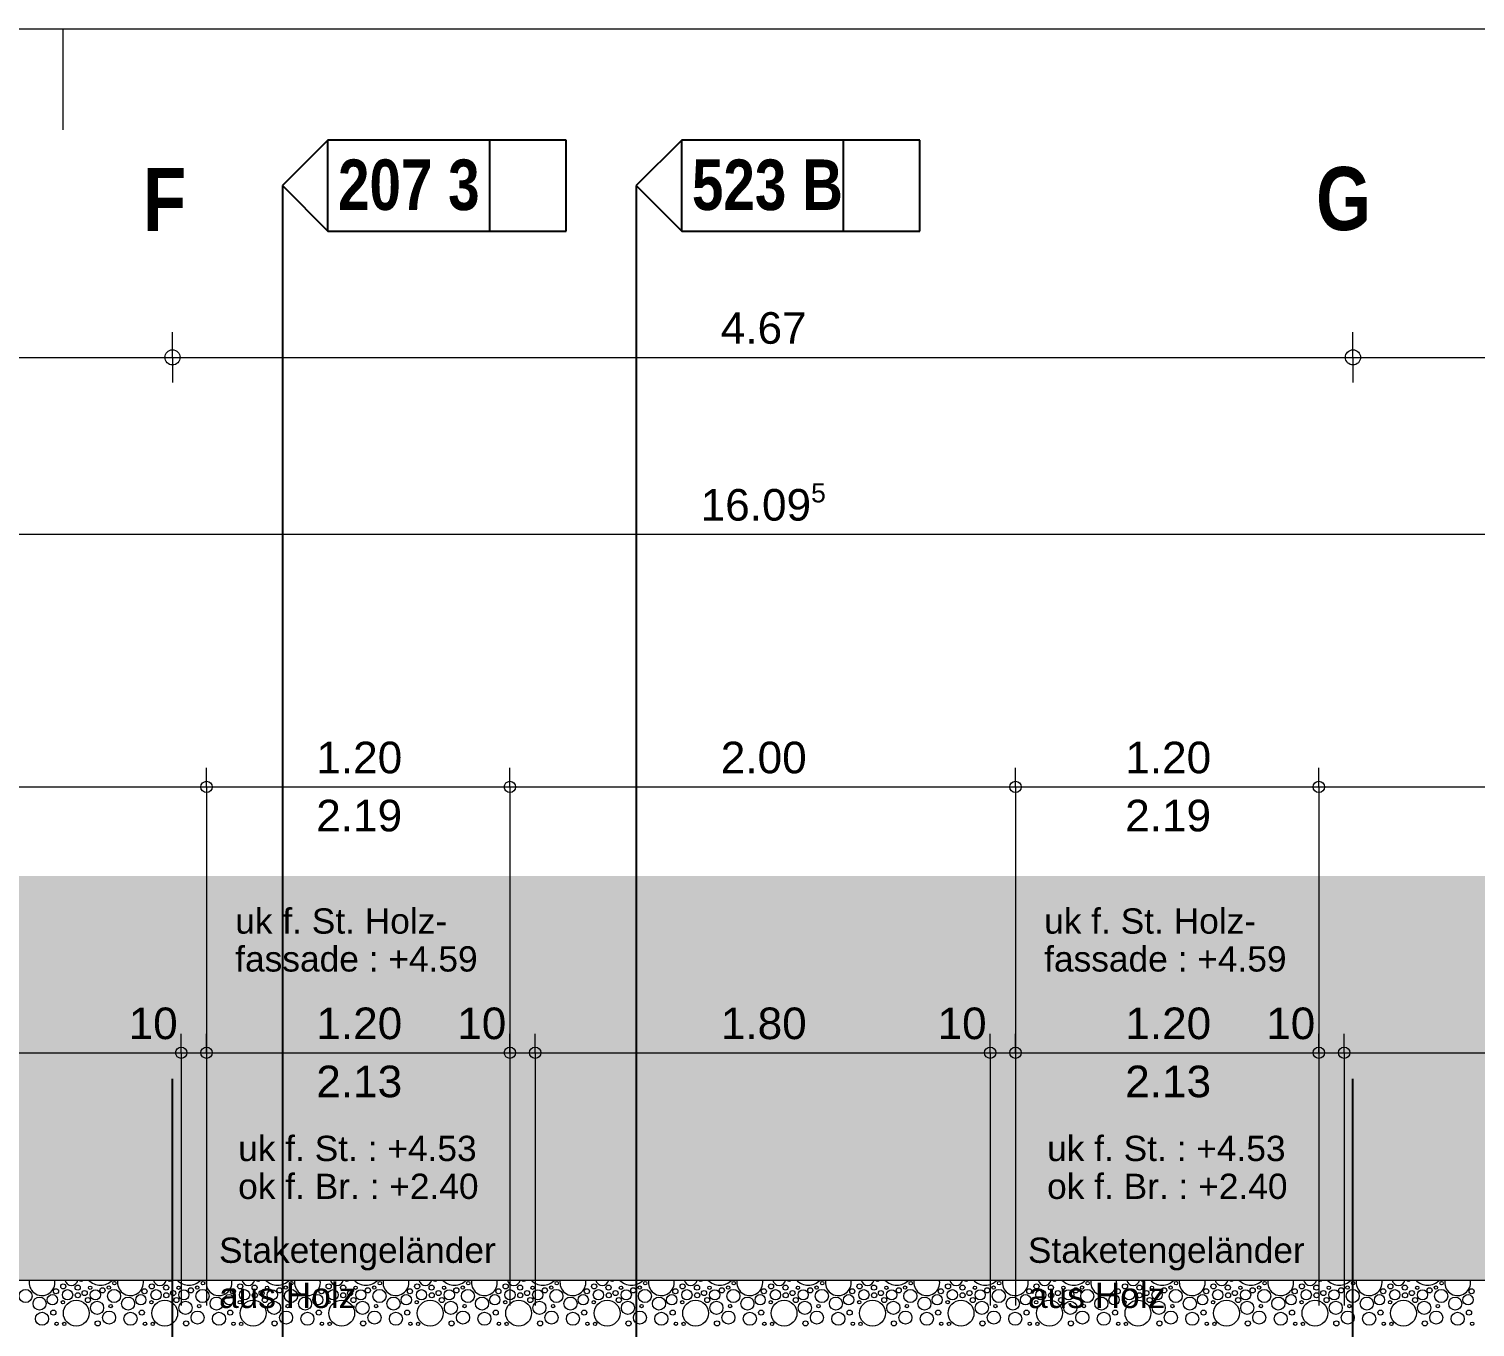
# Model space of a CAD drawing. Header units: metres. Extents: x 0.003 to 0.843, y 0.003 to 0.597.
# Drawn here: x 0.4203 to 0.5347, y 0.4942 to 0.597 of the extents above; entities that cross this region are included whole.
import ezdxf

# ---------------------------------------------------------------- set-up
doc = ezdxf.new("R2010")
doc.units = ezdxf.units.M
for name, pattern in [('AUSGEZOGEN', [0]), ('LINIE_23', [0.0079, 0.004, -0.0013, 0, -0.0013, 0, -0.0013]), ('STRICHPUNKT', [25.4, 12.7, -6.35, 0, -6.35])]:
    doc.linetypes.add(name, pattern=pattern)
for name, color, linetype, lineweight in [('Aufschuettungen _ Daemme', 7, 'AUSGEZOGEN', 25), ('Bauachsen grob', 7, 'STRICHPUNKT', 13), ('Plankopf', 7, 'AUSGEZOGEN', 13), ('Schnittbegrenzung', 7, 'AUSGEZOGEN', 13), ('Stilflaechen Bepflanzung', 96, 'AUSGEZOGEN', 25), ('Text Koten', 7, 'AUSGEZOGEN', 25), ('Text Werkplan Ausfuehrung', 7, 'AUSGEZOGEN', 25), ('Vorprojektmasse', 7, 'AUSGEZOGEN', 13), ('Werkplan- Ausfuehrungsmasse', 7, 'AUSGEZOGEN', 13)]:
    doc.layers.add(name, color=color, linetype=linetype, lineweight=lineweight)
doc.styles.add('ARIAL', font='ARIAL.TTF')
doc.styles.add('Arial Black', font='Arial Black')

msp = doc.modelspace()

# ---------------------------------------------------------------- hatches: boundary and pattern name
at = {"layer": 'Stilflaechen Bepflanzung', "linetype": 'AUSGEZOGEN', "lineweight": 13, "true_color": 0xf7faef}
msp.add_hatch(color=7, dxfattribs=at).paths.add_polyline_path([(0.2405525927639469, 0.4405973572039297), (0.30739999319613, 0.4405973572039297), (0.30739999319613, 0.4979573559218338), (0.6493199855536229, 0.4979573559218338), (0.6493199855536229, 0.4787973563500931), (0.689319984659553, 0.4787973563500931), (0.689319984659553, 0.494573322262538), (0.6499099855404343, 0.494573322262538), (0.6499099855404343, 0.529957355206578), (0.2405525927639469, 0.529957355206578)])

# ---------------------------------------------------------------- linework, layer by layer
at = {"layer": 'Aufschuettungen _ Daemme', "color": 9, "linetype": 'AUSGEZOGEN', "lineweight": 13}
msp.add_line((0.30739999319613, 0.4979573559218338), (0.6493199855536229, 0.4979573559218338), dxfattribs=at)
at = {"layer": 'Aufschuettungen _ Daemme', "color": 254, "linetype": 'AUSGEZOGEN', "lineweight": 13}
for centre, radius in [((0.4270677489469374, 0.4977173758291396), 0.0001329999970272183), ((0.4340677487904752, 0.4977173758291396), 0.0001329999970272183), ((0.441067748634013, 0.4977173758291396), 0.0001329999970272183), ((0.4480677484775508, 0.4977173758291396), 0.0001329999970272183), ((0.4550677483210886, 0.4977173758291396), 0.0001329999970272183), ((0.4620677481646264, 0.4977173758291396), 0.0001329999970272183), ((0.4690677480081643, 0.4977173758291396), 0.0001329999970272183), ((0.476067747851702, 0.4977173758291396), 0.0001329999970272183), ((0.4830677476952399, 0.4977173758291396), 0.0001329999970272183), ((0.4900677475387776, 0.4977173758291396), 0.0001329999970272183), ((0.4970677473823154, 0.4977173758291396), 0.0001329999970272183), ((0.5040677472258533, 0.4977173758291396), 0.0001329999970272183), ((0.511067747069391, 0.4977173758291396), 0.0001329999970272183), ((0.5180677469129289, 0.4977173758291396), 0.0001329999970272183), ((0.5250677467564666, 0.4977173758291396), 0.0001329999970272183), ((0.5320677466000046, 0.4977173758291396), 0.0001329999970272183), ((0.4200397491040254, 0.4967023758518266), 0.0005179999884217976), ((0.4211527490791478, 0.4961003758652822), 0.0005179999884217976), ((0.4221607490566174, 0.496408375858398), 0.0004059999909251927), ((0.4224477490502024, 0.4970803758433776), 0.0002029999954625964), ((0.4230217490373725, 0.4974653758347722), 0.0002029999954625964), ((0.4233647490297059, 0.4968003758496361), 0.0004059999909251927), ((0.4241627490118691, 0.4973673758369627), 0.0002029999954625964), ((0.4241767490115563, 0.4967583758505749), 0.0002029999954625964), ((0.4247157489995087, 0.4969333758466634), 0.0002029999954625964), ((0.4249747489937196, 0.4963803758590238), 0.0002029999954625964), ((0.425149748989808, 0.4973533758372756), 0.0001329999970272183), ((0.4255627489805767, 0.4967933758497925), 0.0004059999909251927), ((0.4261227489680598, 0.497150375841813), 0.0002029999954625964), ((0.4266267489567944, 0.4973673758369627), 0.0001329999970272183), ((0.4270397489475632, 0.4967023758518266), 0.0005179999884217976), ((0.4281527489226857, 0.4961003758652822), 0.0005179999884217976), ((0.4291607489001552, 0.496408375858398), 0.0004059999909251927), ((0.4294477488937402, 0.4970803758433776), 0.0002029999954625964), ((0.4300217488809103, 0.4974653758347722), 0.0002029999954625964), ((0.4303647488732436, 0.4968003758496361), 0.0004059999909251927), ((0.4311627488554069, 0.4973673758369627), 0.0002029999954625964), ((0.431176748855094, 0.4967583758505749), 0.0002029999954625964), ((0.4317157488430465, 0.4969333758466634), 0.0002029999954625964), ((0.4319747488372574, 0.4963803758590238), 0.0002029999954625964), ((0.4321497488333459, 0.4973533758372756), 0.0001329999970272183), ((0.4325627488241147, 0.4967933758497925), 0.0004059999909251927), ((0.4331227488115976, 0.497150375841813), 0.0002029999954625964), ((0.4336267488003323, 0.4973673758369627), 0.0001329999970272183), ((0.434039748791101, 0.4967023758518266), 0.0005179999884217976), ((0.4351527487662236, 0.4961003758652822), 0.0005179999884217976), ((0.4361607487436929, 0.496408375858398), 0.0004059999909251927), ((0.4364477487372781, 0.4970803758433776), 0.0002029999954625964), ((0.437021748724448, 0.4974653758347722), 0.0002029999954625964), ((0.4373647487167815, 0.4968003758496361), 0.0004059999909251927), ((0.4381627486989448, 0.4973673758369627), 0.0002029999954625964), ((0.4381767486986318, 0.4967583758505749), 0.0002029999954625964), ((0.4387157486865843, 0.4969333758466634), 0.0002029999954625964), ((0.4389747486807952, 0.4963803758590238), 0.0002029999954625964), ((0.4391497486768837, 0.4973533758372756), 0.0001329999970272183), ((0.4395627486676524, 0.4967933758497925), 0.0004059999909251927), ((0.4401227486551354, 0.497150375841813), 0.0002029999954625964), ((0.4406267486438701, 0.4973673758369627), 0.0001329999970272183), ((0.4410397486346389, 0.4967023758518266), 0.0005179999884217976), ((0.4421527486097614, 0.4961003758652822), 0.0005179999884217976), ((0.4431607485872308, 0.496408375858398), 0.0004059999909251927), ((0.4434477485808159, 0.4970803758433776), 0.0002029999954625964), ((0.4440217485679859, 0.4974653758347722), 0.0002029999954625964), ((0.4443647485603193, 0.4968003758496361), 0.0004059999909251927), ((0.4451627485424827, 0.4973673758369627), 0.0002029999954625964), ((0.4451767485421697, 0.4967583758505749), 0.0002029999954625964), ((0.445715748530122, 0.4969333758466634), 0.0002029999954625964), ((0.445974748524333, 0.4963803758590238), 0.0002029999954625964), ((0.4461497485204213, 0.4973533758372756), 0.0001329999970272183), ((0.4465627485111901, 0.4967933758497925), 0.0004059999909251927), ((0.4471227484986732, 0.497150375841813), 0.0002029999954625964), ((0.4476267484874079, 0.4973673758369627), 0.0001329999970272183), ((0.4480397484781767, 0.4967023758518266), 0.0005179999884217976), ((0.4491527484532992, 0.4961003758652822), 0.0005179999884217976), ((0.4501607484307685, 0.496408375858398), 0.0004059999909251927), ((0.4504477484243537, 0.4970803758433776), 0.0002029999954625964), ((0.4510217484115238, 0.4974653758347722), 0.0002029999954625964), ((0.4513647484038571, 0.4968003758496361), 0.0004059999909251927), ((0.4521627483860204, 0.4973673758369627), 0.0002029999954625964), ((0.4521767483857075, 0.4967583758505749), 0.0002029999954625964), ((0.4527157483736599, 0.4969333758466634), 0.0002029999954625964), ((0.4529747483678708, 0.4963803758590238), 0.0002029999954625964), ((0.4531497483639593, 0.4973533758372756), 0.0001329999970272183), ((0.453562748354728, 0.4967933758497925), 0.0004059999909251927), ((0.4541227483422109, 0.497150375841813), 0.0002029999954625964), ((0.4546267483309457, 0.4973673758369627), 0.0001329999970272183), ((0.4550397483217145, 0.4967023758518266), 0.0005179999884217976), ((0.456152748296837, 0.4961003758652822), 0.0005179999884217976), ((0.4571607482743064, 0.496408375858398), 0.0004059999909251927), ((0.4574477482678915, 0.4970803758433776), 0.0002029999954625964), ((0.4580217482550615, 0.4974653758347722), 0.0002029999954625964), ((0.4583647482473949, 0.4968003758496361), 0.0004059999909251927), ((0.4591627482295583, 0.4973673758369627), 0.0002029999954625964), ((0.4591767482292453, 0.4967583758505749), 0.0002029999954625964), ((0.4597157482171976, 0.4969333758466634), 0.0002029999954625964), ((0.4599747482114086, 0.4963803758590238), 0.0002029999954625964), ((0.460149748207497, 0.4973533758372756), 0.0001329999970272183), ((0.4605627481982658, 0.4967933758497925), 0.0004059999909251927), ((0.4611227481857488, 0.497150375841813), 0.0002029999954625964), ((0.4616267481744835, 0.4973673758369627), 0.0001329999970272183), ((0.4620397481652523, 0.4967023758518266), 0.0005179999884217976), ((0.4631527481403748, 0.4961003758652822), 0.0005179999884217976), ((0.4641607481178441, 0.496408375858398), 0.0004059999909251927), ((0.4644477481114293, 0.4970803758433776), 0.0002029999954625964), ((0.4650217480985994, 0.4974653758347722), 0.0002029999954625964), ((0.4653647480909328, 0.4968003758496361), 0.0004059999909251927), ((0.466162748073096, 0.4973673758369627), 0.0002029999954625964), ((0.4661767480727831, 0.4967583758505749), 0.0002029999954625964), ((0.4667157480607355, 0.4969333758466634), 0.0002029999954625964), ((0.4669747480549464, 0.4963803758590238), 0.0002029999954625964), ((0.4671497480510349, 0.4973533758372756), 0.0001329999970272183), ((0.4675627480418036, 0.4967933758497925), 0.0004059999909251927), ((0.4681227480292866, 0.497150375841813), 0.0002029999954625964), ((0.4686267480180213, 0.4973673758369627), 0.0001329999970272183), ((0.4690397480087901, 0.4967023758518266), 0.0005179999884217976), ((0.4701527479839125, 0.4961003758652822), 0.0005179999884217976), ((0.471160747961382, 0.496408375858398), 0.0004059999909251927), ((0.471447747954967, 0.4970803758433776), 0.0002029999954625964), ((0.4720217479421371, 0.4974653758347722), 0.0002029999954625964), ((0.4723647479344705, 0.4968003758496361), 0.0004059999909251927), ((0.4731627479166339, 0.4973673758369627), 0.0002029999954625964), ((0.4731767479163209, 0.4967583758505749), 0.0002029999954625964), ((0.4737157479042733, 0.4969333758466634), 0.0002029999954625964), ((0.4739747478984843, 0.4963803758590238), 0.0002029999954625964), ((0.4741497478945727, 0.4973533758372756), 0.0001329999970272183), ((0.4745627478853414, 0.4967933758497925), 0.0004059999909251927), ((0.4751227478728243, 0.497150375841813), 0.0002029999954625964), ((0.4756267478615591, 0.4973673758369627), 0.0001329999970272183), ((0.4760397478523278, 0.4967023758518266), 0.0005179999884217976), ((0.4771527478274504, 0.4961003758652822), 0.0005179999884217976), ((0.4781607478049199, 0.496408375858398), 0.0004059999909251927), ((0.4784477477985049, 0.4970803758433776), 0.0002029999954625964), ((0.479021747785675, 0.4974653758347722), 0.0002029999954625964), ((0.4793647477780084, 0.4968003758496361), 0.0004059999909251927), ((0.4801627477601716, 0.4973673758369627), 0.0002029999954625964), ((0.4801767477598587, 0.4967583758505749), 0.0002029999954625964), ((0.4807157477478111, 0.4969333758466634), 0.0002029999954625964), ((0.480974747742022, 0.4963803758590238), 0.0002029999954625964), ((0.4811497477381105, 0.4973533758372756), 0.0001329999970272183), ((0.4815627477288791, 0.4967933758497925), 0.0004059999909251927), ((0.4821227477163623, 0.497150375841813), 0.0002029999954625964), ((0.4826267477050969, 0.4973673758369627), 0.0001329999970272183), ((0.4830397476958657, 0.4967023758518266), 0.0005179999884217976), ((0.4841527476709881, 0.4961003758652822), 0.0005179999884217976), ((0.4851607476484576, 0.496408375858398), 0.0004059999909251927), ((0.4854477476420426, 0.4970803758433776), 0.0002029999954625964), ((0.4860217476292128, 0.4974653758347722), 0.0002029999954625964), ((0.4863647476215461, 0.4968003758496361), 0.0004059999909251927), ((0.4871627476037095, 0.4973673758369627), 0.0002029999954625964), ((0.4871767476033965, 0.4967583758505749), 0.0002029999954625964), ((0.4877157475913489, 0.4969333758466634), 0.0002029999954625964), ((0.4879747475855598, 0.4963803758590238), 0.0002029999954625964), ((0.4881497475816483, 0.4973533758372756), 0.0001329999970272183), ((0.488562747572417, 0.4967933758497925), 0.0004059999909251927), ((0.4891227475599, 0.497150375841813), 0.0002029999954625964), ((0.4896267475486346, 0.4973673758369627), 0.0001329999970272183), ((0.4900397475394034, 0.4967023758518266), 0.0005179999884217976), ((0.4911527475145259, 0.4961003758652822), 0.0005179999884217976), ((0.4921607474919955, 0.496408375858398), 0.0004059999909251927), ((0.4924477474855804, 0.4970803758433776), 0.0002029999954625964), ((0.4930217474727506, 0.4974653758347722), 0.0002029999954625964), ((0.4933647474650839, 0.4968003758496361), 0.0004059999909251927), ((0.4941627474472472, 0.4973673758369627), 0.0002029999954625964), ((0.4941767474469344, 0.4967583758505749), 0.0002029999954625964), ((0.4947157474348868, 0.4969333758466634), 0.0002029999954625964), ((0.4949747474290976, 0.4963803758590238), 0.0002029999954625964), ((0.4951497474251861, 0.4973533758372756), 0.0001329999970272183), ((0.4955627474159547, 0.4967933758497925), 0.0004059999909251927), ((0.4961227474034379, 0.497150375841813), 0.0002029999954625964), ((0.4966267473921726, 0.4973673758369627), 0.0001329999970272183), ((0.4970397473829413, 0.4967023758518266), 0.0005179999884217976), ((0.4981527473580638, 0.4961003758652822), 0.0005179999884217976), ((0.4991607473355332, 0.496408375858398), 0.0004059999909251927), ((0.4994477473291183, 0.4970803758433776), 0.0002029999954625964), ((0.5000217473162882, 0.4974653758347722), 0.0002029999954625964), ((0.5003647473086218, 0.4968003758496361), 0.0004059999909251927), ((0.501162747290785, 0.4973673758369627), 0.0002029999954625964), ((0.501176747290472, 0.4967583758505749), 0.0002029999954625964), ((0.5017157472784245, 0.4969333758466634), 0.0002029999954625964), ((0.5019747472726354, 0.4963803758590238), 0.0002029999954625964), ((0.5021497472687239, 0.4973533758372756), 0.0001329999970272183), ((0.5025627472594927, 0.4967933758497925), 0.0004059999909251927), ((0.5031227472469756, 0.497150375841813), 0.0002029999954625964), ((0.5036267472357102, 0.4973673758369627), 0.0001329999970272183), ((0.5040397472264792, 0.4967023758518266), 0.0005179999884217976), ((0.5051527472016015, 0.4961003758652822), 0.0005179999884217976), ((0.5061607471790711, 0.496408375858398), 0.0004059999909251927), ((0.5064477471726561, 0.4970803758433776), 0.0002029999954625964), ((0.5070217471598262, 0.4974653758347722), 0.0002029999954625964), ((0.5073647471521595, 0.4968003758496361), 0.0004059999909251927), ((0.5081627471343227, 0.4973673758369627), 0.0002029999954625964), ((0.50817674713401, 0.4967583758505749), 0.0002029999954625964), ((0.5087157471219624, 0.4969333758466634), 0.0002029999954625964), ((0.5089747471161733, 0.4963803758590238), 0.0002029999954625964), ((0.5091497471122616, 0.4973533758372756), 0.0001329999970272183), ((0.5095627471030304, 0.4967933758497925), 0.0004059999909251927), ((0.5101227470905135, 0.497150375841813), 0.0002029999954625964), ((0.5106267470792482, 0.4973673758369627), 0.0001329999970272183), ((0.511039747070017, 0.4967023758518266), 0.0005179999884217976), ((0.5121527470451395, 0.4961003758652822), 0.0005179999884217976), ((0.5131607470226088, 0.496408375858398), 0.0004059999909251927), ((0.513447747016194, 0.4970803758433776), 0.0002029999954625964), ((0.5140217470033639, 0.4974653758347722), 0.0002029999954625964), ((0.5143647469956973, 0.4968003758496361), 0.0004059999909251927), ((0.5151627469778607, 0.4973673758369627), 0.0002029999954625964), ((0.5151767469775477, 0.4967583758505749), 0.0002029999954625964), ((0.5157157469655002, 0.4969333758466634), 0.0002029999954625964), ((0.5159747469597111, 0.4963803758590238), 0.0002029999954625964), ((0.5161497469557995, 0.4973533758372756), 0.0001329999970272183), ((0.5165627469465682, 0.4967933758497925), 0.0004059999909251927), ((0.5171227469340514, 0.497150375841813), 0.0002029999954625964), ((0.517626746922786, 0.4973673758369627), 0.0001329999970272183), ((0.5180397469135547, 0.4967023758518266), 0.0005179999884217976), ((0.5191527468886773, 0.4961003758652822), 0.0005179999884217976), ((0.5201607468661467, 0.496408375858398), 0.0004059999909251927), ((0.5204477468597317, 0.4970803758433776), 0.0002029999954625964), ((0.5210217468469018, 0.4974653758347722), 0.0002029999954625964), ((0.5213647468392352, 0.4968003758496361), 0.0004059999909251927), ((0.5221627468213985, 0.4973673758369627), 0.0002029999954625964), ((0.5221767468210855, 0.4967583758505749), 0.0002029999954625964), ((0.5227157468090379, 0.4969333758466634), 0.0002029999954625964), ((0.5229747468032488, 0.4963803758590238), 0.0002029999954625964), ((0.5231497467993372, 0.4973533758372756), 0.0001329999970272183), ((0.523562746790106, 0.4967933758497925), 0.0004059999909251927), ((0.5241227467775891, 0.497150375841813), 0.0002029999954625964), ((0.5246267467663238, 0.4973673758369627), 0.0001329999970272183), ((0.5250397467570925, 0.4967023758518266), 0.0005179999884217976), ((0.5261527467322151, 0.4961003758652822), 0.0005179999884217976), ((0.5271607467096844, 0.496408375858398), 0.0004059999909251927), ((0.5274477467032695, 0.4970803758433776), 0.0002029999954625964), ((0.5280217466904397, 0.4974653758347722), 0.0002029999954625964), ((0.528364746682773, 0.4968003758496361), 0.0004059999909251927), ((0.5291627466649363, 0.4973673758369627), 0.0002029999954625964), ((0.5291767466646233, 0.4967583758505749), 0.0002029999954625964), ((0.5297157466525757, 0.4969333758466634), 0.0002029999954625964), ((0.5299747466467867, 0.4963803758590238), 0.0002029999954625964), ((0.5301497466428752, 0.4973533758372756), 0.0001329999970272183), ((0.5305627466336439, 0.4967933758497925), 0.0004059999909251927), ((0.5311227466211268, 0.497150375841813), 0.0002029999954625964), ((0.5316267466098616, 0.4973673758369627), 0.0001329999970272183), ((0.5320397466006304, 0.4967023758518266), 0.0005179999884217976), ((0.5331527465757527, 0.4961003758652822), 0.0005179999884217976), ((0.5341607465532222, 0.496408375858398), 0.0004059999909251927), ((0.5344477465468074, 0.4970803758433776), 0.0002029999954625964), ((0.4213417490749234, 0.4949033758920374), 0.0005179999884217976), ((0.4222377490548962, 0.4953863758812415), 0.0002029999954625964), ((0.4229937490379984, 0.4962053758629354), 0.0001329999970272183), ((0.4240507490143725, 0.4953443758821802), 0.00102199997715652), ((0.425695748977604, 0.4957643758727925), 0.0005179999884217976), ((0.426647748956325, 0.4949943758900033), 0.0005179999884217976), ((0.4267737489535087, 0.4959043758696633), 0.0001329999970272183), ((0.4283417489184612, 0.4949033758920374), 0.0005179999884217976), ((0.429237748898434, 0.4953863758812415), 0.0002029999954625964), ((0.4299937488815361, 0.4962053758629354), 0.0001329999970272183), ((0.4310507488579103, 0.4953443758821802), 0.00102199997715652), ((0.4326957488211417, 0.4957643758727925), 0.0005179999884217976), ((0.433647748799863, 0.4949943758900033), 0.0005179999884217976), ((0.4337737487970466, 0.4959043758696633), 0.0001329999970272183), ((0.4353417487619992, 0.4949033758920374), 0.0005179999884217976), ((0.4362377487419719, 0.4953863758812415), 0.0002029999954625964), ((0.4369937487250738, 0.4962053758629354), 0.0001329999970272183), ((0.4380507487014481, 0.4953443758821802), 0.00102199997715652), ((0.4396957486646795, 0.4957643758727925), 0.0005179999884217976), ((0.4406477486434006, 0.4949943758900033), 0.0005179999884217976), ((0.4407737486405844, 0.4959043758696633), 0.0001329999970272183), ((0.4423417486055369, 0.4949033758920374), 0.0005179999884217976), ((0.4432377485855097, 0.4953863758812415), 0.0002029999954625964), ((0.4439937485686117, 0.4962053758629354), 0.0001329999970272183), ((0.4450507485449861, 0.4953443758821802), 0.00102199997715652), ((0.4466957485082173, 0.4957643758727925), 0.0005179999884217976), ((0.4476477484869386, 0.4949943758900033), 0.0005179999884217976), ((0.447773748484122, 0.4959043758696633), 0.0001329999970272183), ((0.4493417484490745, 0.4949033758920374), 0.0005179999884217976), ((0.4502377484290476, 0.4953863758812415), 0.0002029999954625964), ((0.4509937484121496, 0.4962053758629354), 0.0001329999970272183), ((0.4520507483885238, 0.4953443758821802), 0.00102199997715652), ((0.4536957483517551, 0.4957643758727925), 0.0005179999884217976), ((0.4546477483304763, 0.4949943758900033), 0.0005179999884217976), ((0.45477374832766, 0.4959043758696633), 0.0001329999970272183), ((0.4563417482926125, 0.4949033758920374), 0.0005179999884217976), ((0.4572377482725853, 0.4953863758812415), 0.0002029999954625964), ((0.4579937482556874, 0.4962053758629354), 0.0001329999970272183), ((0.4590507482320614, 0.4953443758821802), 0.00102199997715652), ((0.460695748195293, 0.4957643758727925), 0.0005179999884217976), ((0.4616477481740142, 0.4949943758900033), 0.0005179999884217976), ((0.4617737481711978, 0.4959043758696633), 0.0001329999970272183), ((0.4633417481361503, 0.4949033758920374), 0.0005179999884217976), ((0.4642377481161232, 0.4953863758812415), 0.0002029999954625964), ((0.4649937480992252, 0.4962053758629354), 0.0001329999970272183), ((0.4660507480755994, 0.4953443758821802), 0.00102199997715652), ((0.4676957480388307, 0.4957643758727925), 0.0005179999884217976), ((0.468647748017552, 0.4949943758900033), 0.0005179999884217976), ((0.4687737480147356, 0.4959043758696633), 0.0001329999970272183), ((0.4703417479796881, 0.4949033758920374), 0.0005179999884217976), ((0.471237747959661, 0.4953863758812415), 0.0002029999954625964), ((0.471993747942763, 0.4962053758629354), 0.0001329999970272183), ((0.4730507479191373, 0.4953443758821802), 0.00102199997715652), ((0.4746957478823687, 0.4957643758727925), 0.0005179999884217976), ((0.4756477478610897, 0.4949943758900033), 0.0005179999884217976), ((0.4757737478582734, 0.4959043758696633), 0.0001329999970272183), ((0.4773417478232259, 0.4949033758920374), 0.0005179999884217976), ((0.4782377478031987, 0.4953863758812415), 0.0002029999954625964), ((0.4789937477863008, 0.4962053758629354), 0.0001329999970272183), ((0.480050747762675, 0.4953443758821802), 0.00102199997715652), ((0.4816957477259063, 0.4957643758727925), 0.0005179999884217976), ((0.4826477477046276, 0.4949943758900033), 0.0005179999884217976), ((0.4827737477018112, 0.4959043758696633), 0.0001329999970272183), ((0.4843417476667637, 0.4949033758920374), 0.0005179999884217976), ((0.4852377476467366, 0.4953863758812415), 0.0002029999954625964), ((0.4859937476298386, 0.4962053758629354), 0.0001329999970272183), ((0.4870507476062129, 0.4953443758821802), 0.00102199997715652), ((0.4886957475694443, 0.4957643758727925), 0.0005179999884217976), ((0.4896477475481653, 0.4949943758900033), 0.0005179999884217976), ((0.489773747545349, 0.4959043758696633), 0.0001329999970272183), ((0.4913417475103015, 0.4949033758920374), 0.0005179999884217976), ((0.4922377474902743, 0.4953863758812415), 0.0002029999954625964), ((0.4929937474733764, 0.4962053758629354), 0.0001329999970272183), ((0.4940507474497506, 0.4953443758821802), 0.00102199997715652), ((0.495695747412982, 0.4957643758727925), 0.0005179999884217976), ((0.4966477473917032, 0.4949943758900033), 0.0005179999884217976), ((0.4967737473888869, 0.4959043758696633), 0.0001329999970272183), ((0.4983417473538392, 0.4949033758920374), 0.0005179999884217976), ((0.4992377473338121, 0.4953863758812415), 0.0002029999954625964), ((0.4999937473169142, 0.4962053758629354), 0.0001329999970272183), ((0.5010507472932884, 0.4953443758821802), 0.00102199997715652), ((0.5026957472565199, 0.4957643758727925), 0.0005179999884217976), ((0.5036477472352409, 0.4949943758900033), 0.0005179999884217976), ((0.5037737472324246, 0.4959043758696633), 0.0001329999970272183), ((0.5053417471973771, 0.4949033758920374), 0.0005179999884217976), ((0.5062377471773499, 0.4953863758812415), 0.0002029999954625964), ((0.506993747160452, 0.4962053758629354), 0.0001329999970272183), ((0.5080507471368262, 0.4953443758821802), 0.00102199997715652), ((0.5096957471000576, 0.4957643758727925), 0.0005179999884217976), ((0.5106477470787787, 0.4949943758900033), 0.0005179999884217976), ((0.5107737470759625, 0.4959043758696633), 0.0001329999970272183), ((0.5123417470409148, 0.4949033758920374), 0.0005179999884217976), ((0.5132377470208879, 0.4953863758812415), 0.0002029999954625964), ((0.5139937470039897, 0.4962053758629354), 0.0001329999970272183), ((0.515050746980364, 0.4953443758821802), 0.00102199997715652), ((0.5166957469435954, 0.4957643758727925), 0.0005179999884217976), ((0.5176477469223165, 0.4949943758900033), 0.0005179999884217976), ((0.5177737469195003, 0.4959043758696633), 0.0001329999970272183), ((0.5193417468844528, 0.4949033758920374), 0.0005179999884217976), ((0.5202377468644256, 0.4953863758812415), 0.0002029999954625964), ((0.5209937468475276, 0.4962053758629354), 0.0001329999970272183), ((0.5220507468239017, 0.4953443758821802), 0.00102199997715652), ((0.5236957467871333, 0.4957643758727925), 0.0005179999884217976), ((0.5246477467658545, 0.4949943758900033), 0.0005179999884217976), ((0.5247737467630379, 0.4959043758696633), 0.0001329999970272183), ((0.5263417467279904, 0.4949033758920374), 0.0005179999884217976), ((0.5272377467079634, 0.4953863758812415), 0.0002029999954625964), ((0.5279937466910655, 0.4962053758629354), 0.0001329999970272183), ((0.5290507466674397, 0.4953443758821802), 0.00102199997715652), ((0.530695746630671, 0.4957643758727925), 0.0005179999884217976), ((0.5316477466093922, 0.4949943758900033), 0.0005179999884217976), ((0.5317737466065758, 0.4959043758696633), 0.0001329999970272183), ((0.5333417465715283, 0.4949033758920374), 0.0005179999884217976), ((0.5342377465515012, 0.4953863758812415), 0.0002029999954625964), ((0.4224897490492637, 0.4945043759009557), 0.0001329999970272183), ((0.4230987490356514, 0.4944903759012685), 0.0001329999970272183), ((0.4257447489765087, 0.4945323759003298), 0.0002029999954625964), ((0.4294897488928014, 0.4945043759009557), 0.0001329999970272183), ((0.4300987488791892, 0.4944903759012685), 0.0001329999970272183), ((0.4327447488200465, 0.4945323759003298), 0.0002029999954625964), ((0.4364897487363393, 0.4945043759009557), 0.0001329999970272183), ((0.437098748722727, 0.4944903759012685), 0.0001329999970272183), ((0.4397447486635844, 0.4945323759003298), 0.0002029999954625964), ((0.4434897485798771, 0.4945043759009557), 0.0001329999970272183), ((0.4440987485662648, 0.4944903759012685), 0.0001329999970272183), ((0.4467447485071221, 0.4945323759003298), 0.0002029999954625964), ((0.4504897484234149, 0.4945043759009557), 0.0001329999970272183), ((0.4510987484098026, 0.4944903759012685), 0.0001329999970272183), ((0.45374474835066, 0.4945323759003298), 0.0002029999954625964), ((0.4574897482669527, 0.4945043759009557), 0.0001329999970272183), ((0.4580987482533405, 0.4944903759012685), 0.0001329999970272183), ((0.4607447481941978, 0.4945323759003298), 0.0002029999954625964), ((0.4644897481104906, 0.4945043759009557), 0.0001329999970272183), ((0.4650987480968781, 0.4944903759012685), 0.0001329999970272183), ((0.4677447480377356, 0.4945323759003298), 0.0002029999954625964), ((0.4714897479540283, 0.4945043759009557), 0.0001329999970272183), ((0.4720987479404161, 0.4944903759012685), 0.0001329999970272183), ((0.4747447478812734, 0.4945323759003298), 0.0002029999954625964), ((0.478489747797566, 0.4945043759009557), 0.0001329999970272183), ((0.4790987477839538, 0.4944903759012685), 0.0001329999970272183), ((0.4817447477248112, 0.4945323759003298), 0.0002029999954625964), ((0.4854897476411039, 0.4945043759009557), 0.0001329999970272183), ((0.4860987476274917, 0.4944903759012685), 0.0001329999970272183), ((0.4887447475683489, 0.4945323759003298), 0.0002029999954625964), ((0.4924897474846417, 0.4945043759009557), 0.0001329999970272183), ((0.4930987474710295, 0.4944903759012685), 0.0001329999970272183), ((0.4957447474118868, 0.4945323759003298), 0.0002029999954625964), ((0.4994897473281795, 0.4945043759009557), 0.0001329999970272183), ((0.5000987473145673, 0.4944903759012685), 0.0001329999970272183), ((0.5027447472554245, 0.4945323759003298), 0.0002029999954625964), ((0.5064897471717174, 0.4945043759009557), 0.0001329999970272183), ((0.5070987471581051, 0.4944903759012685), 0.0001329999970272183), ((0.5097447470989624, 0.4945323759003298), 0.0002029999954625964), ((0.5134897470152552, 0.4945043759009557), 0.0001329999970272183), ((0.5140987470016428, 0.4944903759012685), 0.0001329999970272183), ((0.5167447469425003, 0.4945323759003298), 0.0002029999954625964), ((0.520489746858793, 0.4945043759009557), 0.0001329999970272183), ((0.5210987468451808, 0.4944903759012685), 0.0001329999970272183), ((0.523744746786038, 0.4945323759003298), 0.0002029999954625964), ((0.5274897467023307, 0.4945043759009557), 0.0001329999970272183), ((0.5280987466887184, 0.4944903759012685), 0.0001329999970272183), ((0.5307447466295758, 0.4945323759003298), 0.0002029999954625964), ((0.5344897465458686, 0.4945043759009557), 0.0001329999970272183)]:
    msp.add_circle(centre, radius, dxfattribs=at)
for centre, radius, start, end in [((0.4213417490749234, 0.4977593758282007), 0.00102199997715652, 168.8301402902731, 0), ((0.4213417490749234, 0.4977593758282007), 0.00102199997715652, 0, 11.16985970972759), ((0.4236657490229779, 0.4980533758216294), 0.0005179999884217976, 190.6825070769398, 349.3174929230613), ((0.4244497490054542, 0.4980813758210036), 0.0002029999954625964, 217.6571748952765, 322.3428251047454), ((0.4259687489715019, 0.4988583758036362), 0.001301999970898032, 223.7908240300016, 316.2091759700001), ((0.4283417489184612, 0.4977593758282007), 0.00102199997715652, 168.8301402902724, 0), ((0.4283417489184612, 0.4977593758282007), 0.00102199997715652, 0, 11.16985970972693), ((0.4306657488665158, 0.4980533758216294), 0.0005179999884217976, 190.6825070769387, 349.3174929230602), ((0.4314497488489921, 0.4980813758210036), 0.0002029999954625964, 217.657174879651, 322.3428251203271), ((0.4329687488150397, 0.4988583758036362), 0.001301999970898032, 223.7908240299999, 316.2091759699984), ((0.4353417487619992, 0.4977593758282007), 0.00102199997715652, 168.8301402902724, 0), ((0.4353417487619992, 0.4977593758282007), 0.00102199997715652, 0, 11.16985970972693), ((0.4376657487100535, 0.4980533758216294), 0.0005179999884217976, 190.682507075178, 349.3174929248232), ((0.4384497486925297, 0.4980813758210036), 0.0002029999954625964, 217.6571748640665, 322.3428251359554), ((0.4399687486585775, 0.4988583758036362), 0.001301999970898032, 223.79082402953, 316.20917597047), ((0.4423417486055369, 0.4977593758282007), 0.00102199997715652, 168.8301402904312, 0), ((0.4423417486055369, 0.4977593758282007), 0.00102199997715652, 0, 11.16985970957256), ((0.4446657485535915, 0.4980533758216294), 0.0005179999884217976, 190.6825070745963, 349.3174929254037), ((0.4454497485360677, 0.4980813758210036), 0.0002029999954625964, 217.6571748952545, 322.3428251047359), ((0.4469687485021153, 0.4988583758036362), 0.001301999970898032, 223.79082402953, 316.20917597047), ((0.4493417484490745, 0.4977593758282007), 0.00102199997715652, 168.8301402901168, 0), ((0.4493417484490745, 0.4977593758282007), 0.00102199997715652, 0, 11.1698597098832), ((0.4516657483971292, 0.4980533758216294), 0.0005179999884217976, 190.6825070763522, 349.3174929236467), ((0.4524497483796055, 0.4980813758210036), 0.0002029999954625964, 217.6571748484409, 322.3428251515494), ((0.4539687483456532, 0.4988583758036362), 0.001301999970898032, 223.7908240299999, 316.2091759699984), ((0.4563417482926125, 0.4977593758282007), 0.00102199997715652, 168.8301402899581, 0), ((0.4563417482926125, 0.4977593758282007), 0.00102199997715652, 0, 11.16985971004187), ((0.4586657482406669, 0.4980533758216294), 0.0005179999884217976, 190.6825070757656, 349.3174929242344), ((0.4594497482231433, 0.4980813758210036), 0.0002029999954625964, 217.6571748640445, 322.3428251359554), ((0.4609687481891909, 0.4988583758036362), 0.001301999970898032, 223.7908240304716, 316.2091759695284), ((0.4633417481361503, 0.4977593758282007), 0.00102199997715652, 168.8301402902724, 0), ((0.4633417481361503, 0.4977593758282007), 0.00102199997715652, 0, 11.16985970972693), ((0.4656657480842048, 0.4980533758216294), 0.0005179999884217976, 190.6825070757656, 349.3174929242344), ((0.4664497480666811, 0.4980813758210036), 0.0002029999954625964, 217.657174848419, 322.3428251515494), ((0.4679687480327288, 0.4988583758036362), 0.001301999970898032, 223.7908240300016, 316.2091759699984), ((0.4703417479796881, 0.4977593758282007), 0.00102199997715652, 168.8301402902724, 0), ((0.4703417479796881, 0.4977593758282007), 0.00102199997715652, 0, 11.16985970972693), ((0.4726657479277427, 0.4980533758216294), 0.0005179999884217976, 190.6825070763533, 349.3174929236479), ((0.4734497479102189, 0.4980813758210036), 0.0002029999954625964, 217.6571748640445, 322.3428251359554), ((0.4749687478762666, 0.4988583758036362), 0.001301999970898032, 223.7908240304716, 316.2091759695284), ((0.4773417478232259, 0.4977593758282007), 0.00102199997715652, 168.8301402902731, 0), ((0.4773417478232259, 0.4977593758282007), 0.00102199997715652, 0, 11.16985970972759), ((0.4796657477712804, 0.4980533758216294), 0.0005179999884217976, 190.6825070763522, 349.3174929236479), ((0.4804497477537567, 0.4980813758210036), 0.0002029999954625964, 217.6571748484506, 322.3428251515494), ((0.4819687477198044, 0.4988583758036362), 0.001301999970898032, 223.7908240309484, 316.2091759690567), ((0.4843417476667637, 0.4977593758282007), 0.00102199997715652, 168.8301402902718, 0), ((0.4843417476667637, 0.4977593758282007), 0.00102199997715652, 0, 11.16985970972693), ((0.4866657476148183, 0.4980533758216294), 0.0005179999884217976, 190.6825070763522, 349.3174929236467), ((0.4874497475972945, 0.4980813758210036), 0.0002029999954625964, 217.6571748484409, 322.3428251515494), ((0.4889687475633421, 0.4988583758036362), 0.001301999970898032, 223.79082402953, 316.2091759704683), ((0.4913417475103015, 0.4977593758282007), 0.00102199997715652, 168.8301402901137, 0), ((0.4913417475103015, 0.4977593758282007), 0.00102199997715652, 0, 11.16985970988629), ((0.493665747458356, 0.4980533758216294), 0.0005179999884217976, 190.6825070757656, 349.3174929242344), ((0.4944497474408323, 0.4980813758210036), 0.0002029999954625964, 217.6571748640322, 322.3428251359554), ((0.49596874740688, 0.4988583758036362), 0.001301999970898032, 223.7908240304732, 316.2091759695301), ((0.4983417473538392, 0.4977593758282007), 0.00102199997715652, 168.8301402901137, 0), ((0.4983417473538392, 0.4977593758282007), 0.00102199997715652, 0, 11.16985970988258), ((0.5006657473018938, 0.4980533758216294), 0.0005179999884217976, 190.6825070763533, 349.3174929236467), ((0.50144974728437, 0.4980813758210036), 0.0002029999954625964, 217.6571748797045, 322.3428251203271), ((0.5029687472504177, 0.4988583758036362), 0.001301999970898032, 223.790824030945, 316.2091759690533), ((0.5053417471973771, 0.4977593758282007), 0.00102199997715652, 168.8301402902731, 0), ((0.5053417471973771, 0.4977593758282007), 0.00102199997715652, 0, 11.16985970972693), ((0.5076657471454317, 0.4980533758216294), 0.0005179999884217976, 190.6825070769387, 349.3174929230591), ((0.5084497471279079, 0.4980813758210036), 0.0002029999954625964, 217.6571748640665, 322.342825135965), ((0.5099687470939556, 0.4988583758036362), 0.001301999970898032, 223.7908240309432, 316.2091759690533), ((0.5123417470409148, 0.4977593758282007), 0.00102199997715652, 168.8301402905874, 0), ((0.5123417470409148, 0.4977593758282007), 0.00102199997715652, 0, 11.16985970941386), ((0.5146657469889695, 0.4980533758216294), 0.0005179999884217976, 190.6825070751817, 349.317492924822), ((0.5154497469714456, 0.4980813758210036), 0.0002029999954625964, 217.6571748796605, 322.3428251203395), ((0.5169687469374934, 0.4988583758036362), 0.001301999970898032, 223.7908240309483, 316.2091759690533), ((0.5193417468844528, 0.4977593758282007), 0.00102199997715652, 168.8301402902731, 0), ((0.5193417468844528, 0.4977593758282007), 0.00102199997715652, 0, 11.16985970972815), ((0.5216657468325071, 0.4980533758216294), 0.0005179999884217976, 190.682507076351, 349.317492923649), ((0.5224497468149836, 0.4980813758210036), 0.0002029999954625964, 217.6571748484286, 322.342825151559), ((0.5239687467810312, 0.4988583758036362), 0.001301999970898032, 223.7908240299982, 316.2091759700001), ((0.5263417467279904, 0.4977593758282007), 0.00102199997715652, 168.8301402902718, 0), ((0.5263417467279904, 0.4977593758282007), 0.00102199997715652, 0, 11.16985970972693), ((0.528665746676045, 0.4980533758216294), 0.0005179999884217976, 190.682507075178, 349.3174929248161), ((0.5294497466585214, 0.4980813758210036), 0.0002029999954625964, 217.6571748484094, 322.342825151559), ((0.530968746624569, 0.4988583758036362), 0.001301999970898032, 223.7908240299982, 316.2091759699967), ((0.5333417465715283, 0.4977593758282007), 0.00102199997715652, 168.8301402899575, 0), ((0.5333417465715283, 0.4977593758282007), 0.00102199997715652, 0, 11.16985971004128)]:
    msp.add_arc(centre, radius, start, end, dxfattribs=at)
at = {"layer": 'Bauachsen grob', "color": 32, "linetype": 'LINIE_23', "lineweight": 25, "true_color": 0xc36e14}
for p, q in [((0.4316599904187026, 0.01389736674141804), (0.4316599904187026, 0.5809999870806931)), ((0.5250599883310506, 0.01389736674141804), (0.5250599883310506, 0.5809999870806931))]:
    msp.add_line(p, q, dxfattribs=at)
at = {"layer": 'Plankopf', "color": 7, "linetype": 'AUSGEZOGEN', "lineweight": 13}
for p, q in [((0.003000000000000142, 0.5969999867230654), (0.8429999812245368, 0.5969999867230654)), ((0.4229999906122686, 0.5969999867230654), (0.4229999906122686, 0.5889999869018793))]:
    msp.add_line(p, q, dxfattribs=at)
at = {"layer": 'Schnittbegrenzung', "color": 27, "linetype": 'AUSGEZOGEN', "lineweight": 25, "true_color": 0x825028}
for p, q in [((0.4439599903694977, 0.5881999869197606), (0.4403599904499639, 0.584599987000227)), ((0.4439599903694977, 0.5809999870806931), (0.4439599903694977, 0.5881999869197606)), ((0.4627979899484358, 0.5881999869197606), (0.4439599903694977, 0.5881999869197606)), ((0.4567599900833955, 0.5809999870806931), (0.4567599900833955, 0.5881999869197606)), ((0.4627979899484361, 0.5809999870806931), (0.4627979899484358, 0.5881999869197606)), ((0.4403599904499639, 0.584599987000227), (0.4439599903694977, 0.5809999870806931)), ((0.4439599903694977, 0.5809999870806931), (0.4627979899484361, 0.5809999870806931)), ((0.4439599903694977, 0.5809999870806931), (0.4627979899484361, 0.5809999870806931))]:
    msp.add_line(p, q, dxfattribs=at)
at = {"layer": 'Schnittbegrenzung', "color": 14, "linetype": 'AUSGEZOGEN', "lineweight": 25}
for p, q in [((0.471959989743649, 0.5881999869197606), (0.4683599898241153, 0.584599987000227)), ((0.471959989743649, 0.5809999870806931), (0.471959989743649, 0.5881999869197606)), ((0.490797989322587, 0.5881999869197606), (0.471959989743649, 0.5881999869197606)), ((0.4847599894575466, 0.5809999870806931), (0.4847599894575466, 0.5881999869197606)), ((0.4907979893225873, 0.5809999870806931), (0.490797989322587, 0.5881999869197606)), ((0.4683599898241153, 0.584599987000227), (0.471959989743649, 0.5809999870806931)), ((0.471959989743649, 0.5809999870806931), (0.4907979893225873, 0.5809999870806931)), ((0.471959989743649, 0.5809999870806931), (0.4907979893225873, 0.5809999870806931))]:
    msp.add_line(p, q, dxfattribs=at)
at = {"layer": 'Schnittbegrenzung', "color": 27, "linetype": 'STRICHPUNKT', "lineweight": 25, "true_color": 0x825028}
msp.add_line((0.4403599904499639, 0.584599987000227), (0.4403599904499639, 0.4534973569155922), dxfattribs=at)
at = {"layer": 'Schnittbegrenzung', "color": 14, "linetype": 'STRICHPUNKT', "lineweight": 25}
msp.add_line((0.4683599898241153, 0.584599987000227), (0.4683599898241153, 0.2560973613278256), dxfattribs=at)
at = {"layer": 'Vorprojektmasse', "color": 32, "linetype": 'AUSGEZOGEN', "lineweight": 13, "true_color": 0xc36e14}
for p, q in [((0.4316599904187026, 0.5709999873042106), (0.4316599904187026, 0.5729999873992054)), ((0.5250599883310504, 0.5709999873042106), (0.5250599883310504, 0.5729999873992054)), ((0.4316599904187026, 0.5709999873042106), (0.4316599904187026, 0.5689999912375362)), ((0.4316599904187026, 0.5709999873042105), (0.5250599883310506, 0.5709999873042105)), ((0.5250599883310504, 0.5709999873042106), (0.5250599883310504, 0.5689999912375362)), ((0.5250599883310506, 0.5709999873042105), (0.6318599859438844, 0.5709999873042105))]:
    msp.add_line(p, q, dxfattribs=at)
msp.add_lwpolyline([(0.3248599928058687, 0.5709999873042105), (0.3729907924766378, 0.5709999873042105), (0.3729907924766378, 0.5709999873042105), (0.4316599904187026, 0.5709999873042105)], dxfattribs=at)
for centre in [(0.4316599904187026, 0.5709999873042106), (0.5250599883310504, 0.5709999873042106)]:
    msp.add_circle(centre, 0.0006000000284984707, dxfattribs=at)
at = {"layer": 'Werkplan- Ausfuehrungsmasse', "color": 7, "linetype": 'AUSGEZOGEN', "lineweight": 13}
for p, q in [((0.4343599903583557, 0.5369999880641699), (0.4343599903583557, 0.5384999880772083)), ((0.4583599898219137, 0.5369999880641699), (0.4583599898219137, 0.5384999880772083)), ((0.4983599889278441, 0.5369999880641699), (0.4983599889278441, 0.5384999880772083)), ((0.5223599883914022, 0.5369999880641699), (0.5223599883914022, 0.5384999880772083)), ((0.4343599903583557, 0.5369999880641699), (0.4343599903583557, 0.5354999910723716)), ((0.4343599903583557, 0.5369999880641699), (0.4583599898219138, 0.5369999880641699)), ((0.4583599898219137, 0.5369999880641699), (0.4583599898219137, 0.5354999910723716)), ((0.4583599898219138, 0.5369999880641699), (0.4983599889278441, 0.5369999880641699)), ((0.4983599889278441, 0.5369999880641699), (0.4983599889278441, 0.5354999910723716)), ((0.4983599889278441, 0.5369999880641699), (0.5223599883914022, 0.5369999880641699)), ((0.5223599883914022, 0.5369999880641699), (0.5223599883914022, 0.5354999910723716)), ((0.5223599883914022, 0.5369999880641699), (0.5843599870055942, 0.5369999880641699)), ((0.4323599904030567, 0.5159573555195025), (0.4323599904030567, 0.517457355532541)), ((0.4343599903583557, 0.5159573555195025), (0.4343599903583557, 0.517457355532541)), ((0.4583599898219137, 0.5159573555195025), (0.4583599898219137, 0.517457355532541)), ((0.4603599897772078, 0.5159573555195025), (0.4603599897772078, 0.517457355532541)), ((0.4963599889725451, 0.5159573555195025), (0.4963599889725451, 0.517457355532541)), ((0.4983599889278441, 0.5159573555195025), (0.4983599889278441, 0.517457355532541)), ((0.5223599883914022, 0.5159573555195025), (0.5223599883914022, 0.517457355532541)), ((0.5243599883466963, 0.5159573555195025), (0.5243599883466963, 0.517457355532541)), ((0.3743599916994578, 0.5159573555195025), (0.4323599904030567, 0.5159573555195025)), ((0.4323599904030567, 0.5159573555195025), (0.4323599904030567, 0.5144573585277041)), ((0.4323599904030567, 0.5159573555195025), (0.4343599903583557, 0.5159573555195025)), ((0.4343599903583557, 0.5159573555195025), (0.4343599903583557, 0.5144573585277041)), ((0.4343599903583557, 0.5159573555195025), (0.4583599898219138, 0.5159573555195025)), ((0.4583599898219137, 0.5159573555195025), (0.4583599898219137, 0.5144573585277041)), ((0.4583599898219138, 0.5159573555195025), (0.4603599897772078, 0.5159573555195025)), ((0.4603599897772078, 0.5159573555195025), (0.4603599897772078, 0.5144573585277041)), ((0.4603599897772078, 0.5159573555195025), (0.4963599889725451, 0.5159573555195025)), ((0.4963599889725451, 0.5159573555195025), (0.4963599889725451, 0.5144573585277041)), ((0.4963599889725451, 0.5159573555195025), (0.4983599889278441, 0.5159573555195025)), ((0.4983599889278441, 0.5159573555195025), (0.4983599889278441, 0.5144573585277041)), ((0.4983599889278441, 0.5159573555195025), (0.5223599883914022, 0.5159573555195025)), ((0.5223599883914022, 0.5159573555195025), (0.5223599883914022, 0.5144573585277041)), ((0.5223599883914022, 0.5159573555195025), (0.5243599883466963, 0.5159573555195025)), ((0.5243599883466963, 0.5159573555195025), (0.5243599883466963, 0.5144573585277041)), ((0.5243599883466963, 0.5159573555195025), (0.5823599870502953, 0.5159573555195025))]:
    msp.add_line(p, q, dxfattribs=at)
for points in [[(0.3173999929726126, 0.5569999876171351), (0.4718052995648473, 0.5569999876171351), (0.4718052995648473, 0.5569999876171351), (0.6393199857771406, 0.5569999876171351)], [(0.3723599917441611, 0.5369999880641699), (0.3784700803651613, 0.5369999880641699), (0.3784700803651613, 0.5369999880641699), (0.4343599903583557, 0.5369999880641699)], [(0.4343599903583557, 0.5369999880641699), (0.4343599903583557, 0.5357904679040483), (0.4343599903583557, 0.5357904679040483), (0.4343599903583557, 0.5349015639870726), (0.4343599903583557, 0.5349015639870726), (0.4343599903583557, 0.5333657104267706), (0.4343599903583557, 0.5333657104267706), (0.4343599903583557, 0.5129999886006116)], [(0.4583599898219138, 0.5369999880641699), (0.4583599898219138, 0.5353718816876478), (0.4583599898219138, 0.5353718816876478), (0.4583599898219138, 0.534280154742305), (0.4583599898219138, 0.534280154742305), (0.4583599898219138, 0.5129999886006116)], [(0.4983599889278441, 0.5369999880641699), (0.4983599889278441, 0.5346742379936471), (0.4983599889278441, 0.5346742379936471), (0.4983599889278441, 0.5332444726676923), (0.4983599889278441, 0.5332444726676923), (0.4983599889278441, 0.5129999886006116)], [(0.5223599883914022, 0.5369999880641699), (0.5223599883914022, 0.5342556517772469), (0.5223599883914022, 0.5342556517772469), (0.5223599883914022, 0.5129999886006116)], [(0.4323599904030567, 0.5159573555195025), (0.4323599904030567, 0.5146365064076301), (0.4323599904030567, 0.5146365064076301), (0.4323599904030568, 0.5137643807109652), (0.4323599904030568, 0.5137643807109652), (0.4323599904030567, 0.512354065366469), (0.4323599904030567, 0.512354065366469), (0.4323599904030567, 0.4959573559665373)], [(0.4343599903583557, 0.5159573555195025), (0.4343599903583556, 0.5146034063848294), (0.4343599903583556, 0.5146034063848294), (0.4343599903583557, 0.5137164453235978), (0.4343599903583557, 0.5137164453235978), (0.4343599903583557, 0.5122821396960846), (0.4343599903583557, 0.5122821396960846), (0.4343599903583557, 0.4959573559665373)], [(0.4583599898219138, 0.5159573555195025), (0.4583599898219137, 0.5142062061112197), (0.4583599898219137, 0.5142062061112197), (0.4583599898219139, 0.51314122067519), (0.4583599898219139, 0.51314122067519), (0.4583599898219138, 0.4959573559665373)], [(0.4603599897772078, 0.5159573555195025), (0.4603599897772078, 0.5141731060884189), (0.4603599897772078, 0.5141731060884189), (0.4603599897772079, 0.5130932852878227), (0.4603599897772079, 0.5130932852878227), (0.4603599897772078, 0.4959573559665373)], [(0.4963599889725451, 0.5159573555195025), (0.4963599889725451, 0.5135773056780044), (0.4963599889725451, 0.5135773056780044), (0.4963599889725452, 0.5122304483152111), (0.4963599889725452, 0.5122304483152111), (0.4963599889725451, 0.4959573559665373)], [(0.4983599889278441, 0.5159573555195025), (0.4983599889278439, 0.5135442056552036), (0.4983599889278439, 0.5135442056552036), (0.4983599889278441, 0.5121825129278438), (0.4983599889278441, 0.5121825129278438), (0.4983599889278441, 0.4959573559665373)], [(0.5223599883914022, 0.5159573555195025), (0.5223599883914022, 0.513147005381594), (0.5223599883914022, 0.513147005381594), (0.5223599883914022, 0.4959573559665373)], [(0.5243599883466963, 0.5159573555195025), (0.5243599883466962, 0.5131139053587932), (0.5243599883466962, 0.5131139053587932), (0.5243599883466963, 0.4959573559665373)]]:
    msp.add_lwpolyline(points, dxfattribs=at)
for centre in [(0.4343599903583557, 0.5369999880641699), (0.4583599898219137, 0.5369999880641699), (0.4983599889278441, 0.5369999880641699), (0.5223599883914022, 0.5369999880641699), (0.4323599904030567, 0.5159573555195025), (0.4343599903583557, 0.5159573555195025), (0.4583599898219137, 0.5159573555195025), (0.4603599897772078, 0.5159573555195025), (0.4963599889725451, 0.5159573555195025), (0.4983599889278441, 0.5159573555195025), (0.5223599883914022, 0.5159573555195025), (0.5243599883466963, 0.5159573555195025)]:
    msp.add_circle(centre, 0.0004500000039115547, dxfattribs=at)

# ---------------------------------------------------------------- texts
at = {"layer": 'Bauachsen grob', "color": 32, "linetype": 'AUSGEZOGEN', "lineweight": 25, "true_color": 0xc36e14, "char_height": 0.005, "width": 0.00175, "attachment_point": 7, "style": 'Arial Black'}
for s, insert in [('\\W0.70;F', (0.4293266571648423, 0.5809999870806931)), ('\\W0.70;G', (0.522143321584911, 0.5809999870806931))]:
    msp.add_mtext(s, dxfattribs=dict(at, insert=insert))
at = {"layer": 'Schnittbegrenzung', "color": 27, "linetype": 'AUSGEZOGEN', "lineweight": 25, "true_color": 0x825028, "insert": (0.4447599902641934, 0.5825999870002273), "char_height": 0.004, "width": 0.0014, "attachment_point": 7, "style": 'Arial Black'}
msp.add_mtext('\\W0.70;207\\~3', dxfattribs=at)
at = {"layer": 'Schnittbegrenzung', "color": 14, "linetype": 'AUSGEZOGEN', "lineweight": 25, "insert": (0.4727599896383447, 0.5825999870002273), "char_height": 0.004, "width": 0.0014, "attachment_point": 7, "style": 'Arial Black'}
msp.add_mtext('\\W0.70;523\\~B', dxfattribs=at)
at = {"layer": 'Text Koten', "color": 7, "linetype": 'AUSGEZOGEN', "lineweight": 25, "char_height": 0.002, "width": 0.001, "attachment_point": 7, "style": 'ARIAL'}
for s, insert in [('uk\\~f.\\~St.\\~Holz-', (0.4366266568869359, 0.5253573552646926)), ('uk\\~f.\\~St.\\~Holz-', (0.5006266554564243, 0.5253573552646926)), ('fassade\\~:\\~+4.59', (0.4366266567558017, 0.5223573552646925)), ('fassade\\~:\\~+4.59', (0.5006266553252902, 0.5223573552646925)), ('uk\\~f.\\~St.\\~:\\~+4.53', (0.4368599902150532, 0.507357355667024)), ('uk\\~f.\\~St.\\~:\\~+4.53', (0.5008599887845419, 0.507357355667024)), ('ok\\~f.\\~Br.\\~:\\~+2.40', (0.4368599900839191, 0.5043573556670239)), ('ok\\~f.\\~Br.\\~:\\~+2.40', (0.5008599886534075, 0.5043573556670239))]:
    msp.add_mtext(s, dxfattribs=dict(at, insert=insert))
at = {"layer": 'Text Werkplan Ausfuehrung', "color": 7, "linetype": 'AUSGEZOGEN', "lineweight": 25, "char_height": 0.002, "width": 0.001, "attachment_point": 7, "style": 'ARIAL'}
for s, insert in [('Staketengeländer', (0.4353433236697078, 0.4987240225713643)), ('Staketengeländer', (0.4993433222391965, 0.4987240225713643)), ('aus\\~Holz', (0.4353433235385737, 0.4957240225713644)), ('aus\\~Holz', (0.4993433221080623, 0.4957240225713644))]:
    msp.add_mtext(s, dxfattribs=dict(at, insert=insert))
at = {"layer": 'Vorprojektmasse', "color": 32, "linetype": 'AUSGEZOGEN', "lineweight": 13, "true_color": 0xc36e14, "insert": (0.4750405828654772, 0.5720426202959122), "char_height": 0.0025, "width": 0.00125, "attachment_point": 7, "style": 'ARIAL'}
msp.add_mtext('4.67', dxfattribs=at)
at = {"layer": 'Werkplan- Ausfuehrungsmasse', "color": 7, "linetype": 'AUSGEZOGEN', "lineweight": 13, "attachment_point": 7, "style": 'ARIAL'}
for s, insert, char_height, width in [('5', (0.4821891162734916, 0.559500953981907), 0.0015, 0.00075), ('16.09', (0.4734493481814866, 0.5580426206088372), 0.0025, 0.00125), ('1.20', (0.4430448467433481, 0.5380426210558722), 0.0025, 0.00125), ('2.00', (0.4750448460280924, 0.5380426210558722), 0.0025, 0.00125), ('1.20', (0.5070448453128367, 0.5380426210558722), 0.0025, 0.00125), ('2.19', (0.4430380254780742, 0.5334471231007274), 0.0025, 0.00125), ('2.19', (0.5070380240475629, 0.5334471231007274), 0.0025, 0.00125), ('10', (0.4281923914980148, 0.5169999885112041), 0.0025, 0.00125), ('1.20', (0.4430448467433481, 0.5169999885112041), 0.0025, 0.00125), ('10', (0.4541923909168719, 0.5169999885112041), 0.0025, 0.00125), ('1.80', (0.47504484602809, 0.5169999885112041), 0.0025, 0.00125), ('10', (0.4921923900675034, 0.5169999885112041), 0.0025, 0.00125), ('1.20', (0.5070448453128367, 0.5169999885112041), 0.0025, 0.00125), ('10', (0.5181923894863603, 0.5169999885112041), 0.0025, 0.00125), ('2.13', (0.4430405834710094, 0.5124027852354974), 0.0025, 0.00125), ('2.13', (0.507040582040498, 0.5124027852354974), 0.0025, 0.00125)]:
    msp.add_mtext(s, dxfattribs=dict(at, insert=insert, char_height=char_height, width=width))

doc.saveas('drawing.dxf')
